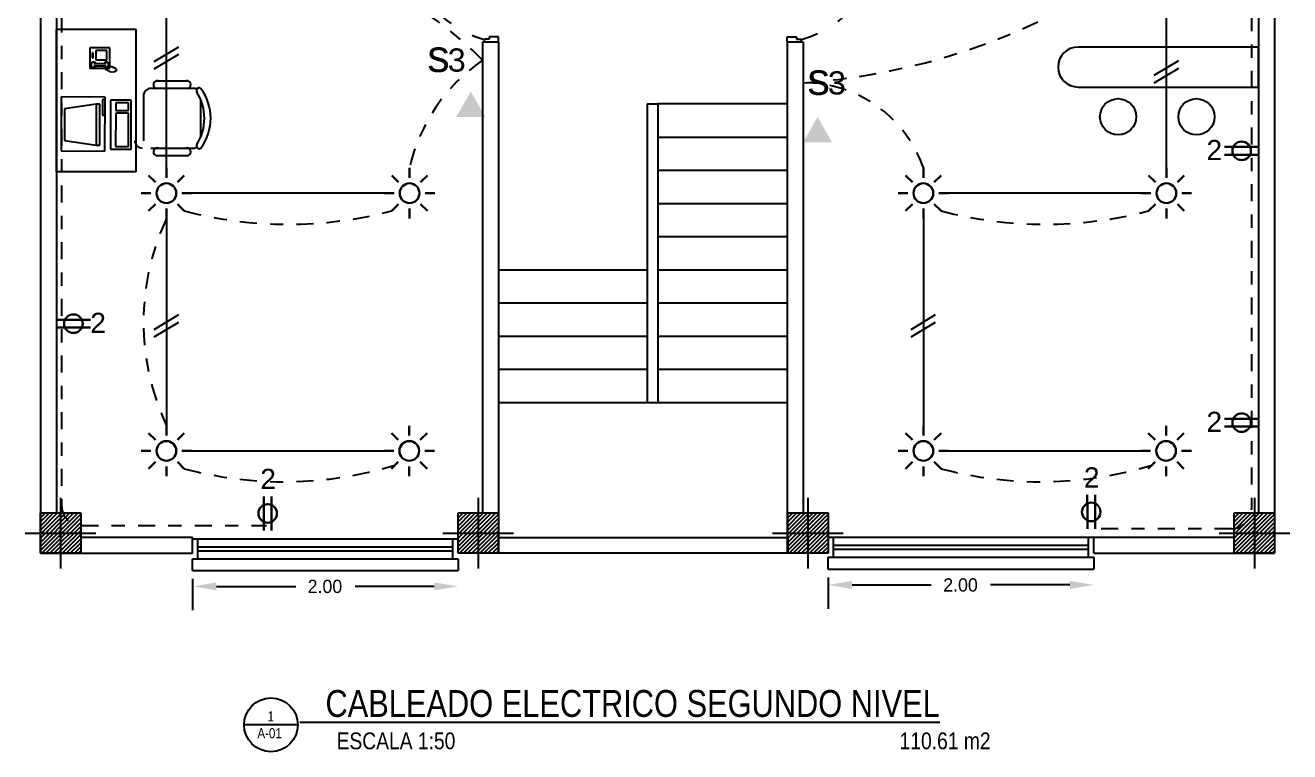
# Model space of a CAD drawing. Extents: x 876.5 to 905.5, y -346 to -323.9.
# Drawn here: x 876.99 to 886.51, y -345.73 to -340.25 of the extents above; entities that cross this region are included whole.
import ezdxf

# ---------------------------------------------------------------- set-up
doc = ezdxf.new("R2010")
doc.units = 0
doc.header["$LTSCALE"] = 0.01
doc.linetypes.add('ACAD_ISO03W100', pattern=[30, 12, -18])
doc.linetypes.add('DASHDOT', pattern=[25.4, 12.7, -6.35, 0, -6.35])
doc.layers.get('0').update_dxf_attribs({"linetype": 'CONTINUOUS'})
doc.styles.add('ARIALNARROW', font='ARIALN.TTF')
doc.styles.add('BARRIOS', font='arial.ttf')

msp = doc.modelspace()

# ---------------------------------------------------------------- hatches: boundary and pattern name
h = msp.add_hatch(color=7)
h.dxf.hatch_style = 1
h.paths.add_polyline_path([(880.3423, -340.7532), (880.2324, -340.9454), (880.4523, -340.9454)])
h = msp.add_hatch(color=7)
h.dxf.hatch_style = 1
h.paths.add_polyline_path([(882.9543, -340.945), (882.8443, -341.1372), (883.0642, -341.1372)])

# ---------------------------------------------------------------- linework, layer by layer
at = {"color": 7, "linetype": 'Continuous'}
for p, q in [((877.101, -334.2425), (877.101, -344.2325)), ((886.396, -335.9025), (886.396, -344.2325)), ((877.221, -339.4525), (877.221, -343.9285)), ((886.276, -339.4525), (886.276, -343.9285)), ((878.0504, -341.3293), (878.0504, -339.9075)), ((885.5817, -341.3293), (885.5817, -340.1288)), ((880.431, -340.3803), (880.431, -343.9285)), ((880.551, -340.3803), (880.431, -340.3803)), ((880.551, -340.3803), (880.551, -344.2325)), ((882.726, -340.3794), (882.726, -344.2325)), ((882.726, -340.3794), (882.846, -340.3794)), ((882.846, -340.3794), (882.846, -343.9285)), ((886.276, -340.4178), (884.9159, -340.4178)), ((886.276, -340.7197), (886.276, -340.4178)), ((884.9159, -340.7197), (886.276, -340.7197)), ((881.671, -340.8464), (881.671, -343.0964)), ((881.671, -340.8464), (881.751, -340.8464)), ((881.751, -340.8464), (881.751, -343.0964)), ((879.6913, -341.5192), (878.2403, -341.5192)), ((885.3918, -341.5192), (883.9408, -341.5192)), ((878.0504, -341.709), (878.0504, -343.2713)), ((883.7509, -341.709), (883.7509, -343.2713)), ((881.671, -343.0964), (881.751, -343.0964)), ((878.2403, -343.4612), (879.689, -343.4612)), ((883.9408, -343.4612), (885.3895, -343.4612)), ((877.405, -344.1125), (878.247, -344.1125)), ((878.247, -344.2325), (878.247, -344.1125)), ((885.0339, -344.1125), (886.092, -344.1125)), ((885.0339, -344.2325), (885.0339, -344.1125)), ((877.101, -344.2325), (878.247, -344.2325)), ((885.0339, -344.2325), (886.396, -344.2325))]:
    msp.add_line(p, q, dxfattribs=at)
at = {"color": 7, "linetype": 'DASHDOT'}
for p, q in [((877.2603, -338.4733), (877.2603, -343.8728)), ((886.2216, -339.7446), (886.2216, -343.8975)), ((877.4103, -344.0228), (878.8047, -344.0228)), ((886.0716, -344.0475), (885.0812, -344.0475))]:
    msp.add_line(p, q, dxfattribs=at)
at = {"color": 7}
for p, q in [((877.221, -341.3578), (877.2211, -340.2855)), ((877.8211, -340.2855), (877.2211, -340.2855)), ((877.821, -341.3579), (877.8211, -340.2855)), ((880.4805, -340.3413), (880.4805, -340.359)), ((880.551, -340.3413), (880.4805, -340.3413)), ((880.551, -340.3766), (880.551, -340.3413)), ((882.726, -340.3766), (882.726, -340.3413)), ((882.726, -340.3413), (882.7966, -340.3413)), ((882.7966, -340.3413), (882.7966, -340.359)), ((877.6247, -340.4243), (877.4727, -340.4243)), ((877.4727, -340.4243), (877.4727, -340.5782)), ((877.6012, -340.4442), (877.5192, -340.4442)), ((877.5192, -340.4442), (877.5192, -340.5145)), ((877.6012, -340.5145), (877.6012, -340.4442)), ((877.6247, -340.5782), (877.6247, -340.4243)), ((877.9579, -340.5272), (878.143, -340.4163)), ((880.4452, -340.3766), (880.4452, -340.359)), ((880.4805, -340.359), (880.4452, -340.359)), ((882.7966, -340.359), (882.8319, -340.359)), ((882.8319, -340.3766), (882.8319, -340.359)), ((877.4986, -340.4618), (877.4899, -340.4618)), ((877.4899, -340.4618), (877.4899, -340.4999)), ((877.4899, -340.4999), (877.4986, -340.4999)), ((877.4986, -340.4999), (877.4986, -340.4618)), ((877.5021, -340.5422), (877.5958, -340.5422)), ((877.5192, -340.5145), (877.6012, -340.5145)), ((877.5338, -340.4618), (877.5338, -340.4618)), ((877.5338, -340.4793), (877.5338, -340.4793)), ((877.5338, -340.4969), (877.5338, -340.4969)), ((877.5514, -340.4618), (877.5514, -340.4618)), ((877.5514, -340.4793), (877.5514, -340.4793)), ((877.5514, -340.4969), (877.5514, -340.4969)), ((877.569, -340.4618), (877.569, -340.4618)), ((877.569, -340.4793), (877.569, -340.4793)), ((877.569, -340.4969), (877.569, -340.4969)), ((877.5865, -340.4618), (877.5865, -340.4618)), ((877.5865, -340.4793), (877.5865, -340.4793)), ((877.5865, -340.4969), (877.5865, -340.4969)), ((877.9579, -340.5835), (878.143, -340.4725)), ((885.4891, -340.6308), (885.6742, -340.5198)), ((877.4727, -340.5782), (877.6247, -340.5782)), ((877.5021, -340.5609), (877.5958, -340.5609)), ((877.5905, -340.58), (877.5943, -340.5912)), ((877.598, -340.5837), (877.6018, -340.595)), ((877.6055, -340.5875), (877.6093, -340.5987)), ((877.613, -340.5912), (877.6168, -340.6025)), ((877.6142, -340.5582), (877.6355, -340.565)), ((877.6205, -340.595), (877.6243, -340.6062)), ((877.628, -340.5987), (877.6318, -340.61)), ((877.6355, -340.5987), (877.6393, -340.61)), ((877.6393, -340.5612), (877.643, -340.5725)), ((877.643, -340.5987), (877.6468, -340.61)), ((877.6468, -340.565), (877.6505, -340.5762)), ((877.6505, -340.5987), (877.6543, -340.61)), ((877.6543, -340.5687), (877.658, -340.58)), ((877.658, -340.595), (877.6618, -340.6062)), ((877.6618, -340.5725), (877.6655, -340.5837)), ((877.6655, -340.5912), (877.6693, -340.6025)), ((877.6708, -340.5824), (877.6746, -340.5937)), ((885.4891, -340.6871), (885.6742, -340.5761)), ((878.2525, -340.7298), (877.9337, -340.7298)), ((877.9736, -340.6728), (878.2126, -340.6728)), ((877.258, -340.7943), (877.2569, -341.2014)), ((877.5876, -340.7952), (877.258, -340.7943)), ((877.5681, -340.8145), (877.5678, -340.9309)), ((877.5875, -340.8146), (877.5681, -340.8145)), ((877.5864, -341.2023), (877.5876, -340.7952)), ((877.6293, -340.819), (877.6283, -341.1873)), ((877.7844, -340.8194), (877.6293, -340.819)), ((877.7834, -341.1877), (877.7844, -340.8194)), ((877.8775, -340.7861), (877.8775, -341.1236)), ((878.3087, -341.0944), (878.3087, -340.8153)), ((877.283, -340.8839), (877.2823, -341.1223)), ((877.5218, -340.8486), (877.283, -340.8839)), ((877.5218, -340.8486), (877.5209, -341.1579)), ((877.5492, -340.8486), (877.5218, -340.8486)), ((877.5484, -341.158), (877.5492, -340.8486)), ((877.6678, -340.916), (877.6671, -341.168)), ((877.7647, -340.9163), (877.6678, -340.916)), ((877.668, -340.8385), (877.6679, -340.8966)), ((877.6679, -340.8966), (877.7648, -340.8969)), ((877.7649, -340.8387), (877.668, -340.8385)), ((877.764, -341.1683), (877.7647, -340.9163)), ((877.7648, -340.8969), (877.7649, -340.8387)), ((882.726, -340.8464), (881.751, -340.8464)), ((877.5678, -340.9309), (877.5872, -340.9309)), ((881.751, -341.0964), (882.726, -341.0964)), ((877.2569, -341.2014), (877.5864, -341.2023)), ((877.2823, -341.1223), (877.5209, -341.1579)), ((877.5209, -341.1579), (877.5484, -341.158)), ((877.6283, -341.1873), (877.7834, -341.1877)), ((877.6671, -341.168), (877.764, -341.1683)), ((877.9337, -341.1798), (878.2525, -341.1798)), ((877.9736, -341.2361), (878.2126, -341.2361)), ((877.821, -341.3579), (877.221, -341.3578)), ((881.751, -341.3464), (882.726, -341.3464)), ((881.751, -341.5964), (882.726, -341.5964)), ((881.751, -341.8464), (882.726, -341.8464)), ((880.551, -342.0964), (881.671, -342.0964)), ((881.751, -342.0964), (882.726, -342.0964)), ((880.551, -342.3464), (881.671, -342.3464)), ((881.751, -342.3464), (882.726, -342.3464)), ((877.9579, -342.5457), (878.143, -342.4347)), ((883.6584, -342.5457), (883.8435, -342.4347)), ((877.9579, -342.6019), (878.143, -342.4909)), ((883.6584, -342.6019), (883.8435, -342.4909)), ((880.551, -342.5964), (881.671, -342.5964)), ((881.751, -342.5964), (882.726, -342.5964)), ((880.551, -342.8464), (881.671, -342.8464)), ((881.751, -342.8464), (882.726, -342.8464)), ((880.551, -343.0964), (881.671, -343.0964)), ((881.751, -343.0964), (882.726, -343.0964)), ((877.253, -343.8145), (877.253, -344.3465)), ((880.399, -343.8145), (880.399, -344.3465)), ((882.8819, -343.8145), (882.8819, -344.3465)), ((886.244, -343.8145), (886.244, -344.3465)), ((877.101, -343.9285), (877.405, -343.9285)), ((877.101, -344.2325), (877.101, -343.9285)), ((877.101, -343.9353), (877.1078, -343.9285)), ((877.101, -343.966), (877.1385, -343.9285)), ((877.101, -343.9967), (877.1692, -343.9285)), ((877.101, -344.0274), (877.1999, -343.9285)), ((877.101, -344.0581), (877.2307, -343.9285)), ((877.101, -344.0888), (877.2614, -343.9285)), ((877.101, -344.1196), (877.2921, -343.9285)), ((877.101, -344.1503), (877.3228, -343.9285)), ((877.101, -344.181), (877.3535, -343.9285)), ((877.101, -344.2117), (877.3842, -343.9285)), ((877.101, -343.9285), (877.405, -343.9285)), ((877.101, -344.2325), (877.101, -343.9285)), ((877.1109, -344.2325), (877.405, -343.9384)), ((877.1416, -344.2325), (877.405, -343.9691)), ((877.405, -343.9285), (877.405, -344.2325)), ((877.405, -343.9285), (877.405, -344.2325)), ((880.247, -343.9285), (880.551, -343.9285)), ((880.247, -344.2325), (880.247, -343.9285)), ((880.247, -343.9353), (880.2538, -343.9285)), ((880.247, -343.966), (880.2845, -343.9285)), ((880.247, -343.9967), (880.3152, -343.9285)), ((880.247, -344.0274), (880.3459, -343.9285)), ((880.247, -344.0581), (880.3767, -343.9285)), ((880.247, -344.0888), (880.4074, -343.9285)), ((880.247, -344.1196), (880.4381, -343.9285)), ((880.247, -344.1503), (880.4688, -343.9285)), ((880.247, -344.181), (880.4995, -343.9285)), ((880.247, -344.2117), (880.5302, -343.9285)), ((880.247, -343.9285), (880.551, -343.9285)), ((880.247, -344.2325), (880.247, -343.9285)), ((880.2569, -344.2325), (880.551, -343.9384)), ((880.2876, -344.2325), (880.551, -343.9691)), ((880.551, -343.9285), (880.551, -344.2325)), ((880.551, -343.9285), (880.551, -344.2325)), ((882.7299, -343.9285), (883.0339, -343.9285)), ((882.7299, -344.2325), (882.7299, -343.9285)), ((882.7299, -343.9353), (882.7367, -343.9285)), ((882.7299, -343.966), (882.7674, -343.9285)), ((882.7299, -343.9967), (882.7981, -343.9285)), ((882.7299, -344.0274), (882.8288, -343.9285)), ((882.7299, -344.0581), (882.8595, -343.9285)), ((882.7299, -344.0888), (882.8902, -343.9285)), ((882.7299, -344.1196), (882.921, -343.9285)), ((882.7299, -344.1503), (882.9517, -343.9285)), ((882.7299, -344.181), (882.9824, -343.9285)), ((882.7299, -344.2117), (883.0131, -343.9285)), ((882.7299, -343.9285), (883.0339, -343.9285)), ((882.7299, -344.2325), (882.7299, -343.9285)), ((882.7398, -344.2325), (883.0339, -343.9384)), ((882.7705, -344.2325), (883.0339, -343.9691)), ((883.0339, -343.9285), (883.0339, -344.2325)), ((883.0339, -343.9285), (883.0339, -344.2325)), ((886.092, -343.9285), (886.396, -343.9285)), ((886.092, -344.2325), (886.092, -343.9285)), ((886.092, -343.9353), (886.0988, -343.9285)), ((886.092, -343.966), (886.1295, -343.9285)), ((886.092, -343.9967), (886.1602, -343.9285)), ((886.092, -344.0274), (886.1909, -343.9285)), ((886.092, -344.0581), (886.2217, -343.9285)), ((886.092, -344.0888), (886.2524, -343.9285)), ((886.092, -344.1196), (886.2831, -343.9285)), ((886.092, -344.1503), (886.3138, -343.9285)), ((886.092, -344.181), (886.3445, -343.9285)), ((886.092, -344.2117), (886.3752, -343.9285)), ((886.092, -343.9285), (886.396, -343.9285)), ((886.092, -344.2325), (886.092, -343.9285)), ((886.1019, -344.2325), (886.396, -343.9384)), ((886.1326, -344.2325), (886.396, -343.9691)), ((886.396, -343.9285), (886.396, -344.2325)), ((886.396, -343.9285), (886.396, -344.2325)), ((877.1724, -344.2325), (877.405, -343.9998)), ((877.2031, -344.2325), (877.405, -344.0305)), ((877.2338, -344.2325), (877.405, -344.0613)), ((880.3184, -344.2325), (880.551, -343.9998)), ((880.3491, -344.2325), (880.551, -344.0305)), ((880.3798, -344.2325), (880.551, -344.0613)), ((882.8012, -344.2325), (883.0339, -343.9998)), ((882.8319, -344.2325), (883.0339, -344.0305)), ((882.8627, -344.2325), (883.0339, -344.0613)), ((886.1634, -344.2325), (886.396, -343.9998)), ((886.1941, -344.2325), (886.396, -344.0305)), ((886.2248, -344.2325), (886.396, -344.0613)), ((876.987, -344.0805), (877.519, -344.0805)), ((877.2645, -344.2325), (877.405, -344.092)), ((877.2952, -344.2325), (877.405, -344.1227)), ((877.3259, -344.2325), (877.405, -344.1534)), ((878.247, -344.1237), (880.247, -344.1237)), ((878.287, -344.2737), (878.287, -344.1237)), ((880.133, -344.0805), (880.665, -344.0805)), ((880.207, -344.2737), (880.207, -344.1237)), ((880.4105, -344.2325), (880.551, -344.092)), ((880.4412, -344.2325), (880.551, -344.1227)), ((880.4719, -344.2325), (880.551, -344.1534)), ((880.551, -344.1129), (882.7299, -344.1129)), ((880.551, -344.2325), (880.551, -344.1129)), ((882.6159, -344.0805), (883.1479, -344.0805)), ((882.7299, -344.1129), (882.7299, -344.2325)), ((882.8934, -344.2325), (883.0339, -344.092)), ((882.9241, -344.2325), (883.0339, -344.1227)), ((882.9548, -344.2325), (883.0339, -344.1534)), ((883.0339, -344.1125), (885.0339, -344.1125)), ((883.0739, -344.2625), (883.0739, -344.1125)), ((884.9939, -344.2625), (884.9939, -344.1125)), ((885.978, -344.0805), (886.51, -344.0805)), ((886.2555, -344.2325), (886.396, -344.092)), ((886.2862, -344.2325), (886.396, -344.1227)), ((886.3169, -344.2325), (886.396, -344.1534)), ((877.405, -344.2325), (877.101, -344.2325)), ((877.405, -344.2325), (877.101, -344.2325)), ((877.3566, -344.2325), (877.405, -344.1841)), ((877.3873, -344.2325), (877.405, -344.2148)), ((878.287, -344.1837), (880.207, -344.1837)), ((878.287, -344.2137), (880.207, -344.2137)), ((880.551, -344.2325), (880.247, -344.2325)), ((880.551, -344.2325), (880.247, -344.2325)), ((880.5026, -344.2325), (880.551, -344.1841)), ((880.5333, -344.2325), (880.551, -344.2148)), ((882.7299, -344.2325), (880.551, -344.2325)), ((883.0339, -344.2325), (882.7299, -344.2325)), ((883.0339, -344.2325), (882.7299, -344.2325)), ((882.9855, -344.2325), (883.0339, -344.1841)), ((883.0162, -344.2325), (883.0339, -344.2148)), ((883.0739, -344.1725), (884.9939, -344.1725)), ((883.0739, -344.2025), (884.9939, -344.2025)), ((886.396, -344.2325), (886.092, -344.2325)), ((886.396, -344.2325), (886.092, -344.2325)), ((886.3476, -344.2325), (886.396, -344.1841)), ((886.3783, -344.2325), (886.396, -344.2148)), ((878.247, -344.2737), (880.247, -344.2737)), ((878.247, -344.3637), (878.247, -344.2737)), ((880.247, -344.2737), (880.247, -344.3637)), ((883.0339, -344.2625), (885.0339, -344.2625)), ((883.0339, -344.3525), (883.0339, -344.2625)), ((885.0339, -344.2625), (885.0339, -344.3525)), ((878.247, -344.3637), (880.247, -344.3637)), ((878.247, -344.4262), (878.247, -344.6622)), ((883.0339, -344.3525), (885.0339, -344.3525)), ((883.0339, -344.415), (883.0339, -344.6511)), ((878.427, -344.4822), (879.0237, -344.4822)), ((880.067, -344.4822), (879.4704, -344.4822)), ((883.2139, -344.4711), (883.8106, -344.4711)), ((884.8539, -344.4711), (884.2572, -344.4711)), ((879.0399, -345.5255), (878.6349, -345.5255))]:
    msp.add_line(p, q, dxfattribs=at)
at = {"color": 7, "lineweight": 30}
for p, q in [((886.1477, -341.1712), (886.0193, -341.1712)), ((886.1477, -341.1712), (886.276, -341.1712)), ((886.1477, -341.2294), (886.0193, -341.2294)), ((886.1477, -341.2294), (886.276, -341.2294)), ((877.9679, -341.4366), (877.9162, -341.3849)), ((878.0504, -341.4024), (878.0504, -341.3293)), ((878.133, -341.4366), (878.1847, -341.3849)), ((879.7986, -341.4366), (879.7469, -341.3849)), ((879.8812, -341.4024), (879.8812, -341.3293)), ((879.9637, -341.4366), (880.0154, -341.3849)), ((883.6684, -341.4366), (883.6167, -341.3849)), ((883.7509, -341.4024), (883.7509, -341.3293)), ((883.8335, -341.4366), (883.8852, -341.3849)), ((885.4991, -341.4366), (885.4474, -341.3849)), ((885.5817, -341.4024), (885.5817, -341.3293)), ((885.6642, -341.4366), (885.7159, -341.3849)), ((877.9337, -341.5192), (877.8606, -341.5192)), ((878.1672, -341.5192), (878.2403, -341.5192)), ((879.7644, -341.5192), (879.6913, -341.5192)), ((879.9979, -341.5192), (880.0711, -341.5192)), ((883.6342, -341.5192), (883.5611, -341.5192)), ((883.8677, -341.5192), (883.9408, -341.5192)), ((885.4649, -341.5192), (885.3918, -341.5192)), ((885.6984, -341.5192), (885.7716, -341.5192)), ((877.9679, -341.6017), (877.9162, -341.6534)), ((878.0504, -341.6359), (878.0504, -341.709)), ((878.133, -341.6017), (878.1847, -341.6534)), ((879.7986, -341.6017), (879.7469, -341.6534)), ((879.8812, -341.6359), (879.8812, -341.709)), ((879.9637, -341.6017), (880.0154, -341.6534)), ((883.6684, -341.6017), (883.6167, -341.6534)), ((883.7509, -341.6359), (883.7509, -341.709)), ((883.8335, -341.6017), (883.8852, -341.6534)), ((885.4991, -341.6017), (885.4474, -341.6534)), ((885.5817, -341.6359), (885.5817, -341.709)), ((885.6642, -341.6017), (885.7159, -341.6534)), ((877.3494, -342.4735), (877.221, -342.4735)), ((877.3494, -342.5317), (877.221, -342.5317)), ((877.3494, -342.4735), (877.4778, -342.4735)), ((877.3494, -342.5317), (877.4778, -342.5317)), ((878.0504, -343.3444), (878.0504, -343.2713)), ((879.8789, -343.3444), (879.8789, -343.2713)), ((883.7509, -343.3444), (883.7509, -343.2713)), ((885.5794, -343.3444), (885.5794, -343.2713)), ((886.1477, -343.2193), (886.0193, -343.2193)), ((886.1477, -343.2775), (886.0193, -343.2775)), ((886.1477, -343.2193), (886.276, -343.2193)), ((886.1477, -343.2775), (886.276, -343.2775)), ((877.9679, -343.3786), (877.9162, -343.3269)), ((878.133, -343.3786), (878.1847, -343.3269)), ((879.7963, -343.3786), (879.7446, -343.3269)), ((879.9614, -343.3786), (880.0131, -343.3269)), ((883.6684, -343.3786), (883.6167, -343.3269)), ((883.8335, -343.3786), (883.8852, -343.3269)), ((885.4968, -343.3786), (885.4451, -343.3269)), ((885.6619, -343.3786), (885.7136, -343.3269)), ((877.9337, -343.4612), (877.8606, -343.4612)), ((878.1672, -343.4612), (878.2403, -343.4612)), ((879.7621, -343.4612), (879.689, -343.4612)), ((879.9956, -343.4612), (880.0687, -343.4612)), ((883.6342, -343.4612), (883.5611, -343.4612)), ((883.8677, -343.4612), (883.9408, -343.4612)), ((885.4626, -343.4612), (885.3895, -343.4612)), ((885.6961, -343.4612), (885.7692, -343.4612)), ((877.9679, -343.5437), (877.9162, -343.5955)), ((878.0504, -343.5779), (878.0504, -343.6511)), ((878.133, -343.5437), (878.1847, -343.5955)), ((879.7963, -343.5437), (879.7446, -343.5955)), ((879.8789, -343.5779), (879.8789, -343.6511)), ((879.9614, -343.5437), (880.0131, -343.5955)), ((883.6684, -343.5437), (883.6167, -343.5955)), ((883.7509, -343.5779), (883.7509, -343.6511)), ((883.8335, -343.5437), (883.8852, -343.5955)), ((885.4968, -343.5437), (885.4451, -343.5955)), ((885.5794, -343.5779), (885.5794, -343.6511)), ((885.6619, -343.5437), (885.7136, -343.5955)), ((878.7833, -343.9325), (878.7826, -343.8041)), ((878.8414, -343.9322), (878.8408, -343.8038)), ((884.9861, -343.9213), (884.9855, -343.7929)), ((885.0443, -343.921), (885.0436, -343.7926)), ((878.7833, -343.9325), (878.7839, -344.0608)), ((878.8414, -343.9322), (878.8421, -344.0605)), ((884.9861, -343.9213), (884.9868, -344.0497)), ((885.0443, -343.921), (885.045, -344.0494))]:
    msp.add_line(p, q, dxfattribs=at)
at = {"color": 7, "linetype": 'Continuous'}
for centre in [(885.2176, -340.9434), (885.8077, -340.9434)]:
    msp.add_circle(centre, 0.1365, dxfattribs=at)
at = {"color": 7, "lineweight": 30}
for centre, radius in [((886.1477, -341.2003), 0.0698), ((878.0504, -341.5192), 0.0742), ((879.8812, -341.5192), 0.0742), ((883.7509, -341.5192), 0.0742), ((885.5817, -341.5192), 0.0742), ((877.3494, -342.5026), 0.0698), ((886.1477, -343.2484), 0.0698), ((878.0504, -343.4612), 0.0742), ((879.8789, -343.4612), 0.0742), ((883.7509, -343.4612), 0.0742), ((885.5794, -343.4612), 0.0742), ((878.8124, -343.9323), 0.0698), ((885.0152, -343.9211), 0.0698)]:
    msp.add_circle(centre, radius, dxfattribs=at)
at = {"color": 7}
msp.add_circle((878.8374, -345.5255), 0.2025, dxfattribs=at)
msp.add_circle((878.8374, -345.5255), 0.2025, dxfattribs=at)
at = {"color": 7, "linetype": 'ACAD_ISO03W100'}
for centre, start, end in [((880.6661, -339.5739), 184.31764, 253.68534), ((882.6109, -339.5739), 286.31466, 355.68236)]:
    msp.add_arc(centre, 0.818, start, end, dxfattribs=at)
at = {"color": 7, "linetype": 'DASHDOT'}
for centre, radius, start, end in [((878.4705, -342.4319), 2.7398, 44.30731, 81.17579), ((882.5061, -335.7504), 4.9488, 273.93848, 298.37268), ((881.1854, -341.6214), 1.3366, 124.36205, 167.37381), ((882.8509, -341.6395), 0.952, 19.01601, 90.2945), ((878.9658, -338.6494), 3.1039, 255.42458, 284.57542), ((884.6663, -338.6494), 3.1039, 255.42458, 284.57542), ((879.7227, -342.4902), 1.8458, 154.96237, 205.03763), ((878.9323, -340.8075), 2.8865, 254.98838, 286.8798), ((884.6328, -340.8075), 2.8865, 254.98838, 286.8798), ((877.4103, -343.8728), 0.15, 180, 270), ((886.0716, -343.8975), 0.15, 270, 0)]:
    msp.add_arc(centre, radius, start, end, dxfattribs=at)
at = {"color": 7, "linetype": 'Continuous'}
msp.add_arc((884.9159, -340.5687), 0.1509, 90, 270, dxfattribs=at)
at = {"color": 7}
for centre, radius, start, end in [((877.5021, -340.5516), 0.0197, 28.49146, 331.50854), ((877.5958, -340.5516), 0.0197, 208.49146, 151.50854), ((877.9337, -340.7861), 0.0563, 90, 180), ((877.9818, -340.7009), 0.0293, 73.7398, 286.2602), ((878.2044, -340.7009), 0.0293, 253.7398, 106.2602), ((878.2525, -340.7861), 0.0563, 62.41556, 90), ((878.2964, -340.7463), 0.0206, 53.30994, 212.02741), ((878.0087, -340.9548), 0.375, 323.1301, 36.8699), ((877.9679, -340.9548), 0.3683, 327.57575, 32.42425), ((877.8684, -341.1236), 0.0563, 180, 270), ((877.9818, -341.208), 0.0293, 73.7398, 286.2602), ((878.2044, -341.208), 0.0293, 253.7398, 106.2602), ((878.2525, -341.1236), 0.0563, 270, 297.58444), ((878.2964, -341.1634), 0.0206, 147.97259, 306.69006)]:
    msp.add_arc(centre, radius, start, end, dxfattribs=at)
for points in [[(883.2139, -344.4411), (883.2139, -344.5011), (883.0339, -344.4711)], [(884.8539, -344.4411), (884.8539, -344.5011), (885.0339, -344.4711)], [(878.427, -344.4522), (878.427, -344.5122), (878.247, -344.4822)], [(880.067, -344.4522), (880.067, -344.5122), (880.247, -344.4822)]]:
    msp.add_solid(points, dxfattribs=at)

# ---------------------------------------------------------------- texts
at = {"color": 7, "linetype": 'Continuous'}
for s, height, style, p in [('s', 0.2416, 'BARRIOS', (880.0147, -340.6064)), ('3', 0.1749, 'BARRIOS', (880.1684, -340.6035)), ('s', 0.2416, 'BARRIOS', (882.878, -340.7786)), ('3', 0.1749, 'BARRIOS', (883.0317, -340.7757)), ('2', 0.1523, 'BARRIOS', (885.8828, -341.2705)), ('2', 0.1523, 'BARRIOS', (877.4762, -342.5728)), ('2', 0.1523, 'BARRIOS', (885.8828, -343.3186)), ('2', 0.1523, 'BARRIOS', (884.9596, -343.7372)), ('2', 0.1523, 'BARRIOS', (878.7567, -343.7484)), ('%%U   CABLEADO ELECTRICO SEGUNDO NIVEL', 0.2025, 'ARIALNARROW', (879.0543, -345.4656)), ('1', 0.0759, 'ARIALNARROW', (878.8119, -345.4996)), ('A-01', 0.07594, 'ARIALNARROW', (878.7351, -345.6264)), ('ESCALA 1:50                                                                                   110.61 m2', 0.1265625, 'ARIALNARROW', (879.3316, -345.7095))]:
    msp.add_text(s, height=height, dxfattribs=dict(at, style=style)).set_placement(p)
for p in [(879.1137, -344.5322), (883.9006, -344.5211)]:
    msp.add_text('2.00', height=0.1, dxfattribs=at).set_placement(p)

doc.saveas('drawing.dxf')
